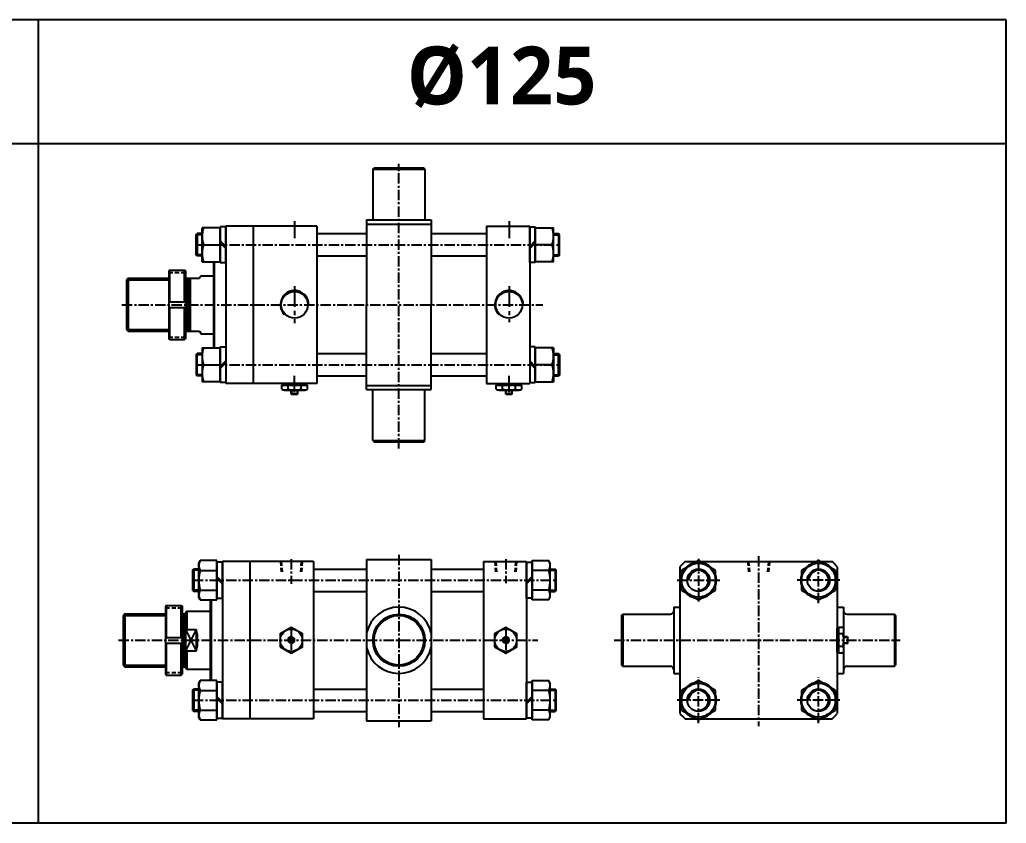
# Model space of a CAD drawing. Extents: x -819 to 5047, y 0 to 1986.
# Drawn here: x 3855 to 5047, y 1015 to 1986 of the extents above; entities that cross this region are included whole.
import ezdxf

# ---------------------------------------------------------------- set-up
doc = ezdxf.new("R2010")
doc.units = 0
doc.header["$LTSCALE"] = 10
doc.header["$MEASUREMENT"] = 0
for name, pattern in [('CENTER', [2, 1.25, -0.25, 0.25, -0.25]), ('CENTERX2', [4, 2.5, -0.5, 0.5, -0.5]), ('HIDDENX2', [0.75, 0.5, -0.25])]:
    doc.linetypes.add(name, pattern=pattern)
doc.layers.get('0').update_dxf_attribs({"linetype": 'CONTINUOUS'})
for name, color, linetype in [('CEN', 1, 'CENTERX2'), ('CENTER', 1, 'CENTER'), ('CL', 1, 'CENTER'), ('DIM', 2, 'CONTINUOUS'), ('HID', 2, 'HIDDENX2'), ('ML', 7, 'CONTINUOUS')]:
    doc.layers.add(name, color=color, linetype=linetype)
doc.styles.add('문자', font='romans.shx')

msp = doc.modelspace()

# ---------------------------------------------------------------- linework, layer by layer
for p, q in [((5047, 1986.4), (0, 1986.4)), ((3878, 1015.4), (3878, 1986.4)), ((5047, 1015.4), (5047, 1986.4)), ((5047, 1836.4), (0, 1836.4)), ((5047, 1015.4), (0, 1015.4))]:
    msp.add_line(p, q)
at = {"color": 7, "linetype": 'Continuous'}
for p, q in [((4171.7, 1540), (4171.7, 1545)), ((4171.7, 1545), (4178, 1545)), ((4172.7, 1545), (4172.7, 1547)), ((4172.7, 1547), (4201.9, 1547)), ((4174.9, 1539), (4199.7, 1539)), ((4178, 1545), (4202.9, 1545)), ((4179.5, 1540), (4179.5, 1545)), ((4183.3, 1539.3), (4183.3, 1539.3)), ((4183.3, 1534.5), (4183.3, 1539)), ((4191.3, 1534.5), (4191.3, 1539)), ((4195.1, 1540), (4195.1, 1545)), ((4201.9, 1545), (4201.9, 1547)), ((4202.9, 1540), (4202.9, 1545)), ((4430.7, 1540), (4430.7, 1545)), ((4430.7, 1545), (4437, 1545)), ((4431.7, 1545), (4431.7, 1547)), ((4431.7, 1547), (4460.9, 1547)), ((4433.9, 1539), (4458.7, 1539)), ((4437, 1545), (4461.9, 1545)), ((4438.5, 1540), (4438.5, 1545)), ((4442.3, 1539.3), (4442.3, 1539.3)), ((4442.3, 1534.5), (4442.3, 1539)), ((4450.3, 1534.5), (4450.3, 1539)), ((4454.1, 1540), (4454.1, 1545)), ((4460.9, 1545), (4460.9, 1547)), ((4461.9, 1540), (4461.9, 1545)), ((4183.3, 1534.5), (4183.8, 1534)), ((4191.3, 1534.5), (4183.3, 1534.5)), ((4183.8, 1534), (4190.8, 1534)), ((4191.3, 1534.5), (4190.8, 1534)), ((4442.3, 1534.5), (4442.8, 1534)), ((4450.3, 1534.5), (4442.3, 1534.5)), ((4442.8, 1534), (4449.8, 1534)), ((4450.3, 1534.5), (4449.8, 1534)), ((4849.8, 1252.2), (4844.8, 1252.2)), ((4844.8, 1227.4), (4844.8, 1252.2)), ((4842.8, 1222.1), (4842.8, 1251.2)), ((4844.8, 1251.2), (4842.8, 1251.2)), ((4849.8, 1244.4), (4844.8, 1244.4)), ((4850.8, 1224.2), (4850.8, 1249.1)), ((4855.3, 1240.6), (4850.8, 1240.6)), ((4855.3, 1240.6), (4855.8, 1240.1)), ((4855.3, 1240.6), (4855.3, 1232.6)), ((4855.8, 1233.1), (4855.8, 1240.1)), ((4849.8, 1228.9), (4844.8, 1228.9)), ((4850.5, 1232.6), (4850.5, 1232.6)), ((4855.3, 1232.6), (4850.8, 1232.6)), ((4855.3, 1232.6), (4855.8, 1233.1)), ((4844.8, 1222.1), (4842.8, 1222.1)), ((4844.8, 1221.1), (4844.8, 1227.4)), ((4849.8, 1221.1), (4844.8, 1221.1))]:
    msp.add_line(p, q, dxfattribs=at)
for points in [[(4169.8, 1228.8), (4183.3, 1221), (4196.8, 1228.8), (4196.8, 1244.4), (4183.3, 1252.2), (4169.8, 1244.4)], [(4428.8, 1228.8), (4442.3, 1221), (4455.8, 1228.8), (4455.8, 1244.4), (4442.3, 1252.2), (4428.8, 1244.4)], [(4181.9, 1239.1), (4180.4, 1236.6), (4181.9, 1234.1), (4184.7, 1234.1), (4186.2, 1236.6), (4184.7, 1239.1)], [(4440.9, 1239.1), (4439.4, 1236.6), (4440.9, 1234.1), (4443.7, 1234.1), (4445.2, 1236.6), (4443.7, 1239.1)]]:
    msp.add_lwpolyline(points, close=True, dxfattribs=at)
for centre, radius in [((4183.3, 1236.6), 13.5), ((4183.3, 1236.6), 3.5), ((4442.3, 1236.6), 13.5), ((4442.3, 1236.6), 3.5)]:
    msp.add_circle(centre, radius, dxfattribs=at)
for centre, radius, start, end in [((4174.9, 1544.7), 5.62, 235.6158, 270), ((4175.6, 1547.3), 8.22, 241.7006, 298.2994), ((4187.3, 1570.4), 31.3, 255.6172, 270.0141), ((4187.3, 1570.4), 31.3, 269.9859, 284.3828), ((4199, 1547.3), 8.22, 241.7006, 298.2994), ((4433.9, 1544.7), 5.62, 235.6158, 270), ((4434.6, 1547.3), 8.22, 241.7006, 298.2994), ((4446.3, 1570.4), 31.3, 255.6172, 270.0141), ((4446.3, 1570.4), 31.3, 269.9859, 284.3828), ((4458, 1547.3), 8.22, 241.7006, 298.2994), ((4842.6, 1248.3), 8.22, 331.7006, 28.2994), ((4819.4, 1236.7), 31.3, 359.9859, 14.3828), ((4819.4, 1236.6), 31.3, 345.6172, 0.0141), ((4842.6, 1225), 8.22, 331.7006, 28.2994)]:
    msp.add_arc(centre, radius, start, end, dxfattribs=at)
at = {"layer": 'CEN'}
for p, q in [((4187.3, 1743), (4187.3, 1722.6)), ((4446.3, 1743), (4446.3, 1722.6)), ((4187.3, 1664.6), (4187.3, 1619.7)), ((4446.3, 1664.4), (4446.3, 1621)), ((4187.3, 1536.3), (4187.3, 1556)), ((4446.3, 1536.3), (4446.3, 1556)), ((4183.3, 1249.9), (4183.3, 1223.3)), ((4442.3, 1249.9), (4442.3, 1223.3))]:
    msp.add_line(p, q, dxfattribs=at)
at = {"layer": 'CENTER'}
for p, q in [((4313.3, 1468.4), (4313.3, 1812.5)), ((4068.5, 1714.5), (4507.1, 1714.5)), ((3978.7, 1642), (4487.2, 1642)), ((4068.5, 1569.5), (4507.1, 1569.5)), ((4313.3, 1339.7), (4313.3, 1131.5)), ((4747.8, 1338.4), (4747.8, 1132.8)), ((4183.3, 1334.6), (4183.3, 1304.6)), ((4442.3, 1334.6), (4442.3, 1305.6)), ((4064.5, 1309.1), (4503.1, 1309.1)), ((3974.7, 1236.6), (4481.3, 1236.6)), ((4573.4, 1236.6), (4918.8, 1236.6)), ((4064.5, 1164.1), (4503.1, 1164.1))]:
    msp.add_line(p, q, dxfattribs=at)
at = {"layer": 'CL'}
for p, q in [((4675.3, 1334.8), (4675.3, 1283.5)), ((4649.6, 1309.1), (4700.9, 1309.1))]:
    msp.add_line(p, q, dxfattribs=at)
at = {"layer": 'DIM'}
for p, q in [((3984.3, 1672), (4035.3, 1672)), ((4055.3, 1672), (4057.3, 1672)), ((4057.3, 1672), (4059.3, 1673.2)), ((3984.3, 1612), (4035.3, 1612)), ((4055.3, 1612), (4057.3, 1612)), ((4057.3, 1612), (4059.3, 1610.9)), ((3980.3, 1266.6), (4031.3, 1266.6)), ((4051.3, 1266.6), (4053.3, 1266.6)), ((4053.3, 1266.6), (4055.3, 1267.8)), ((4068.3, 1249.6), (4055.3, 1223.7)), ((4055.3, 1249.6), (4068.3, 1223.7)), ((3980.3, 1206.6), (4031.3, 1206.6)), ((4051.3, 1206.6), (4053.3, 1206.6)), ((4053.3, 1206.6), (4055.3, 1205.5))]:
    msp.add_line(p, q, dxfattribs=at)
for centre in [(4187.3, 1642), (4446.3, 1642)]:
    msp.add_arc(centre, 17.2, 0, 223.5957, dxfattribs=at)
at = {"layer": 'HID'}
for p, q in [((4035.3, 1681), (4055.3, 1681)), ((4035.3, 1603), (4055.3, 1603)), ((4170.1, 1331.6), (4171.3, 1317.6)), ((4171.2, 1331.6), (4172.5, 1317.6)), ((4195.4, 1331.6), (4194.1, 1317.6)), ((4196.5, 1331.6), (4195.3, 1317.6)), ((4429.1, 1331.6), (4430.3, 1317.6)), ((4430.2, 1331.6), (4431.5, 1317.6)), ((4454.4, 1331.6), (4453.1, 1317.6)), ((4455.5, 1331.6), (4454.3, 1317.6)), ((4734.6, 1331.6), (4735.8, 1317.6)), ((4735.7, 1331.6), (4736.9, 1317.6)), ((4759.8, 1331.6), (4758.6, 1317.6)), ((4761, 1331.6), (4759.8, 1317.6)), ((4031.3, 1275.6), (4051.3, 1275.6)), ((4031.3, 1197.6), (4051.3, 1197.6))]:
    msp.add_line(p, q, dxfattribs=at)
at = {"layer": 'ML'}
for p, q in [((4281.8, 1806), (4283.3, 1807.5)), ((4281.8, 1806), (4281.8, 1744.5)), ((4281.8, 1806), (4344.8, 1806)), ((4283.3, 1807.5), (4343.3, 1807.5)), ((4343.3, 1807.5), (4344.8, 1806)), ((4344.8, 1806), (4344.8, 1744.5)), ((4274.3, 1744.5), (4352.3, 1744.5)), ((4274.3, 1744.5), (4274.3, 1642)), ((4352.3, 1744.5), (4352.3, 1642)), ((4075.5, 1694), (4075.5, 1735)), ((4097.5, 1735), (4075.5, 1735)), ((4097.5, 1736.2), (4097.5, 1692.9)), ((4104.3, 1736.2), (4097.5, 1736.2)), ((4097.5, 1694), (4097.5, 1735)), ((4104.3, 1737), (4104.3, 1547)), ((4214.3, 1737), (4104.3, 1737)), ((4104.3, 1692.9), (4104.3, 1736.2)), ((4137.3, 1737), (4137.3, 1547)), ((4214.3, 1737), (4214.3, 1547)), ((4274.3, 1739.5), (4352.3, 1739.5)), ((4419.3, 1737), (4471.3, 1737)), ((4419.3, 1737), (4419.3, 1547)), ((4471.3, 1737), (4471.3, 1547)), ((4471.3, 1692.9), (4471.3, 1736.2)), ((4471.3, 1736.2), (4478.1, 1736.2)), ((4478.1, 1736.2), (4478.1, 1692.9)), ((4478.1, 1694), (4478.1, 1735)), ((4478.1, 1735), (4500.1, 1735)), ((4500.1, 1694), (4500.1, 1735)), ((4068.5, 1727), (4069.5, 1728)), ((4068.5, 1702), (4068.5, 1727)), ((4075.5, 1728), (4069.5, 1728)), ((4069.5, 1728), (4069.5, 1701)), ((4097.5, 1719.1), (4104.3, 1712.3)), ((4097.5, 1716.8), (4104.3, 1710)), ((4104.3, 1727.8), (4104.3, 1701.2)), ((4214.3, 1728), (4274.3, 1728)), ((4352.3, 1728), (4419.3, 1728)), ((4478.1, 1719.1), (4471.3, 1712.3)), ((4478.1, 1716.8), (4471.3, 1710)), ((4500.1, 1728), (4506.1, 1728)), ((4507.1, 1727), (4506.1, 1728)), ((4506.1, 1728), (4506.1, 1701)), ((4507.1, 1702), (4507.1, 1727)), ((4077.3, 1714.5), (4097.5, 1714.5)), ((4498.3, 1714.5), (4478.1, 1714.5)), ((4068.5, 1702), (4069.5, 1701)), ((4075.5, 1701), (4069.5, 1701)), ((4075.5, 1694), (4097.5, 1694)), ((4089.3, 1694), (4089.3, 1590)), ((4090.3, 1694), (4090.3, 1590)), ((4097.5, 1692.9), (4104.3, 1692.9)), ((4214.3, 1701), (4274.3, 1701)), ((4352.3, 1701), (4419.3, 1701)), ((4478.1, 1692.9), (4471.3, 1692.9)), ((4500.1, 1694), (4478.1, 1694)), ((4500.1, 1701), (4506.1, 1701)), ((4507.1, 1702), (4506.1, 1701)), ((4036.3, 1684), (4035.3, 1683)), ((4035.3, 1683), (4035.3, 1601)), ((4036.3, 1684), (4054.3, 1684)), ((4036.3, 1684), (4036.3, 1645.5)), ((4054.3, 1684), (4055.3, 1683)), ((4054.3, 1645.5), (4054.3, 1684)), ((4055.3, 1683), (4055.3, 1601)), ((3986.3, 1674), (3984.3, 1672)), ((3984.3, 1672), (3984.3, 1612)), ((3986.3, 1674), (4035.3, 1674)), ((3986.3, 1674), (3986.3, 1610)), ((4055.3, 1675), (4055.3, 1609)), ((4055.3, 1674), (4072.3, 1674)), ((4057.3, 1674), (4057.3, 1610)), ((4059.3, 1674), (4059.3, 1610)), ((4061.3, 1674), (4061.3, 1642)), ((4074.3, 1677), (4072.3, 1674)), ((4074.3, 1677), (4089.3, 1677)), ((4035.3, 1645.5), (4055.3, 1645.5)), ((4035.3, 1638.5), (4055.3, 1638.5)), ((4036.3, 1638.5), (4036.3, 1600)), ((4054.3, 1600), (4054.3, 1638.5)), ((4061.3, 1642), (4061.3, 1610)), ((4274.3, 1539.5), (4274.3, 1642)), ((4352.3, 1539.5), (4352.3, 1642)), ((3984.3, 1612), (3986.3, 1610)), ((3986.3, 1610), (4035.3, 1610)), ((4055.3, 1610), (4072.3, 1610)), ((4072.3, 1610), (4074.3, 1607)), ((4036.3, 1600), (4035.3, 1601)), ((4036.3, 1600), (4054.3, 1600)), ((4054.3, 1600), (4055.3, 1601)), ((4074.3, 1607), (4089.3, 1607)), ((4075.5, 1590), (4075.5, 1549)), ((4075.5, 1590), (4097.5, 1590)), ((4097.5, 1547.9), (4097.5, 1591.2)), ((4097.5, 1591.2), (4104.3, 1591.2)), ((4097.5, 1590), (4097.5, 1549)), ((4104.3, 1591.2), (4104.3, 1547.9)), ((4478.1, 1591.2), (4471.3, 1591.2)), ((4471.3, 1591.2), (4471.3, 1547.9)), ((4478.1, 1547.9), (4478.1, 1591.2)), ((4500.1, 1590), (4478.1, 1590)), ((4478.1, 1590), (4478.1, 1549)), ((4500.1, 1590), (4500.1, 1549)), ((4068.5, 1582), (4069.5, 1583)), ((4068.5, 1582), (4068.5, 1557)), ((4075.5, 1583), (4069.5, 1583)), ((4069.5, 1556), (4069.5, 1583)), ((4097.5, 1567.3), (4104.3, 1574.1)), ((4104.3, 1582.8), (4104.3, 1556.2)), ((4214.3, 1583), (4274.3, 1583)), ((4352.3, 1583), (4419.3, 1583)), ((4478.1, 1567.3), (4471.3, 1574.1)), ((4500.1, 1583), (4506.1, 1583)), ((4507.1, 1582), (4506.1, 1583)), ((4506.1, 1556), (4506.1, 1583)), ((4507.1, 1582), (4507.1, 1557)), ((4077.3, 1569.5), (4097.5, 1569.5)), ((4097.5, 1565), (4104.3, 1571.8)), ((4478.1, 1565), (4471.3, 1571.8)), ((4498.3, 1569.5), (4478.1, 1569.5)), ((4068.5, 1557), (4069.5, 1556)), ((4075.5, 1556), (4069.5, 1556)), ((4214.3, 1556), (4274.3, 1556)), ((4352.3, 1556), (4419.3, 1556)), ((4500.1, 1556), (4506.1, 1556)), ((4507.1, 1557), (4506.1, 1556)), ((4097.5, 1549), (4075.5, 1549)), ((4104.3, 1547.9), (4097.5, 1547.9)), ((4214.3, 1547), (4104.3, 1547)), ((4274.3, 1544.5), (4352.3, 1544.5)), ((4274.3, 1539.5), (4352.3, 1539.5)), ((4281.8, 1478), (4281.8, 1539.5)), ((4344.8, 1478), (4344.8, 1539.5)), ((4419.3, 1547), (4471.3, 1547)), ((4471.3, 1547.9), (4478.1, 1547.9)), ((4478.1, 1549), (4500.1, 1549)), ((4281.8, 1478), (4283.3, 1476.5)), ((4281.8, 1478), (4344.8, 1478)), ((4343.3, 1476.5), (4344.8, 1478)), ((4283.3, 1476.5), (4343.3, 1476.5)), ((4071.5, 1329.6), (4073.3, 1332.8)), ((4071.5, 1288.6), (4071.5, 1329.6)), ((4093.5, 1332.8), (4073.3, 1332.8)), ((4093.5, 1285.5), (4093.5, 1332.8)), ((4093.5, 1330.8), (4093.5, 1287.5)), ((4100.3, 1330.8), (4093.5, 1330.8)), ((4100.3, 1331.6), (4100.3, 1141.6)), ((4210.3, 1331.6), (4100.3, 1331.6)), ((4100.3, 1287.5), (4100.3, 1330.8)), ((4133.3, 1331.6), (4133.3, 1141.6)), ((4210.3, 1331.6), (4210.3, 1141.6)), ((4274.3, 1334.1), (4352.3, 1334.1)), ((4274.3, 1334.1), (4274.3, 1139.1)), ((4352.3, 1334.1), (4352.3, 1139.1)), ((4415.3, 1331.6), (4467.3, 1331.6)), ((4415.3, 1331.6), (4415.3, 1141.6)), ((4467.3, 1331.6), (4467.3, 1141.6)), ((4467.3, 1287.5), (4467.3, 1330.8)), ((4467.3, 1330.8), (4474.1, 1330.8)), ((4474.1, 1285.5), (4474.1, 1332.8)), ((4474.1, 1332.8), (4494.3, 1332.8)), ((4474.1, 1330.8), (4474.1, 1287.5)), ((4496.1, 1329.6), (4494.3, 1332.8)), ((4496.1, 1288.6), (4496.1, 1329.6)), ((4652.8, 1325.4), (4652.8, 1147.9)), ((4675.3, 1332.8), (4654.8, 1321)), ((4659, 1331.6), (4836.5, 1331.6)), ((4695.8, 1321), (4675.3, 1332.8)), ((4820.3, 1332.8), (4799.8, 1321)), ((4840.8, 1321), (4820.3, 1332.8)), ((4842.8, 1325.4), (4842.8, 1147.9)), ((4064.5, 1321.6), (4065.5, 1322.6)), ((4064.5, 1296.6), (4064.5, 1321.6)), ((4071.5, 1322.6), (4065.5, 1322.6)), ((4065.5, 1322.6), (4065.5, 1295.6)), ((4073.3, 1321), (4093.5, 1321)), ((4093.5, 1313.7), (4100.3, 1306.9)), ((4093.5, 1311.4), (4100.3, 1304.6)), ((4210.3, 1322.6), (4274.3, 1322.6)), ((4352.3, 1322.6), (4415.3, 1322.6)), ((4474.1, 1313.7), (4467.3, 1306.9)), ((4474.1, 1311.4), (4467.3, 1304.6)), ((4494.3, 1321), (4474.1, 1321)), ((4496.1, 1322.6), (4502.1, 1322.6)), ((4503.1, 1321.6), (4502.1, 1322.6)), ((4502.1, 1322.6), (4502.1, 1295.6)), ((4503.1, 1296.6), (4503.1, 1321.6)), ((4654.8, 1321), (4654.8, 1297.3)), ((4695.8, 1297.3), (4695.8, 1321)), ((4799.8, 1321), (4799.8, 1297.3)), ((4840.8, 1297.3), (4840.8, 1321)), ((4064.5, 1296.6), (4065.5, 1295.6)), ((4071.5, 1295.6), (4065.5, 1295.6)), ((4073.3, 1285.5), (4071.5, 1288.6)), ((4073.3, 1297.3), (4093.5, 1297.3)), ((4093.5, 1287.5), (4100.3, 1287.5)), ((4210.3, 1295.6), (4274.3, 1295.6)), ((4352.3, 1295.6), (4415.3, 1295.6)), ((4474.1, 1287.5), (4467.3, 1287.5)), ((4494.3, 1297.3), (4474.1, 1297.3)), ((4494.3, 1285.5), (4496.1, 1288.6)), ((4496.1, 1295.6), (4502.1, 1295.6)), ((4503.1, 1296.6), (4502.1, 1295.6)), ((4654.8, 1297.3), (4675.3, 1285.5)), ((4675.3, 1285.5), (4695.8, 1297.3)), ((4799.8, 1297.3), (4820.3, 1285.5)), ((4820.3, 1285.5), (4840.8, 1297.3)), ((4032.3, 1278.6), (4031.3, 1277.6)), ((4031.3, 1277.6), (4031.3, 1195.6)), ((4032.3, 1278.6), (4050.3, 1278.6)), ((4032.3, 1278.6), (4032.3, 1240.1)), ((4050.3, 1278.6), (4051.3, 1277.6)), ((4050.3, 1240.1), (4050.3, 1278.6)), ((4051.3, 1277.6), (4051.3, 1195.6)), ((4073.3, 1285.5), (4093.5, 1285.5)), ((4085.3, 1285.5), (4085.3, 1187.8)), ((4086.3, 1285.5), (4086.3, 1187.8)), ((4494.3, 1285.5), (4474.1, 1285.5)), ((4645.3, 1276.6), (4652.8, 1276.6)), ((4645.3, 1276.6), (4645.3, 1196.6)), ((4842.8, 1276.6), (4850.3, 1276.6)), ((4850.3, 1276.6), (4850.3, 1251.2)), ((3982.3, 1268.6), (3980.3, 1266.6)), ((3980.3, 1266.6), (3980.3, 1206.6)), ((3982.3, 1268.6), (4031.3, 1268.6)), ((3982.3, 1268.6), (3982.3, 1204.6)), ((4051.3, 1269.6), (4051.3, 1203.6)), ((4051.3, 1268.6), (4055.3, 1268.6)), ((4053.3, 1268.6), (4053.3, 1204.6)), ((4057.3, 1271.6), (4055.3, 1269.6)), ((4055.3, 1269.6), (4055.3, 1203.6)), ((4057.3, 1271.6), (4085.3, 1271.6)), ((4057.3, 1271.6), (4057.3, 1249.6)), ((4582.3, 1266.6), (4583.8, 1268.1)), ((4582.3, 1266.6), (4582.3, 1206.6)), ((4583.8, 1268.1), (4641.3, 1268.1)), ((4583.8, 1268.1), (4583.8, 1205.1)), ((4854.3, 1268.1), (4911.8, 1268.1)), ((4911.8, 1268.1), (4913.3, 1266.6)), ((4911.8, 1268.1), (4911.8, 1205.1)), ((4913.3, 1266.6), (4913.3, 1206.6)), ((4031.3, 1240.1), (4051.3, 1240.1)), ((4055.3, 1249.6), (4068.3, 1249.6)), ((4068.3, 1249.6), (4068.3, 1223.7)), ((4031.3, 1233.1), (4051.3, 1233.1)), ((4032.3, 1233.1), (4032.3, 1194.6)), ((4050.3, 1194.6), (4050.3, 1233.1)), ((4055.3, 1223.7), (4068.3, 1223.7)), ((4057.3, 1223.7), (4057.3, 1201.6)), ((4850.3, 1222.1), (4850.3, 1196.6)), ((3980.3, 1206.6), (3982.3, 1204.6)), ((3982.3, 1204.6), (4031.3, 1204.6)), ((4051.3, 1204.6), (4055.3, 1204.6)), ((4582.3, 1206.6), (4583.8, 1205.1)), ((4583.8, 1205.1), (4641.3, 1205.1)), ((4854.3, 1205.1), (4911.8, 1205.1)), ((4911.8, 1205.1), (4913.3, 1206.6)), ((4032.3, 1194.6), (4031.3, 1195.6)), ((4032.3, 1194.6), (4050.3, 1194.6)), ((4050.3, 1194.6), (4051.3, 1195.6)), ((4055.3, 1203.6), (4057.3, 1201.6)), ((4057.3, 1201.6), (4085.3, 1201.6)), ((4645.3, 1196.6), (4652.8, 1196.6)), ((4842.8, 1196.6), (4850.3, 1196.6)), ((4071.5, 1184.6), (4073.3, 1187.8)), ((4071.5, 1143.6), (4071.5, 1184.6)), ((4093.5, 1187.8), (4073.3, 1187.8)), ((4093.5, 1140.5), (4093.5, 1187.8)), ((4093.5, 1185.8), (4093.5, 1142.5)), ((4100.3, 1185.8), (4093.5, 1185.8)), ((4100.3, 1142.5), (4100.3, 1185.8)), ((4467.3, 1142.5), (4467.3, 1185.8)), ((4467.3, 1185.8), (4474.1, 1185.8)), ((4474.1, 1140.5), (4474.1, 1187.8)), ((4474.1, 1187.8), (4494.3, 1187.8)), ((4474.1, 1185.8), (4474.1, 1142.5)), ((4496.1, 1184.6), (4494.3, 1187.8)), ((4496.1, 1143.6), (4496.1, 1184.6)), ((4675.3, 1187.8), (4654.8, 1176)), ((4695.8, 1176), (4675.3, 1187.8)), ((4820.3, 1187.8), (4799.8, 1176)), ((4840.8, 1176), (4820.3, 1187.8)), ((4064.5, 1176.6), (4065.5, 1177.6)), ((4064.5, 1151.6), (4064.5, 1176.6)), ((4071.5, 1177.6), (4065.5, 1177.6)), ((4065.5, 1177.6), (4065.5, 1150.6)), ((4073.3, 1176), (4093.5, 1176)), ((4093.5, 1168.7), (4100.3, 1161.9)), ((4210.3, 1177.6), (4274.3, 1177.6)), ((4352.3, 1177.6), (4415.3, 1177.6)), ((4474.1, 1168.7), (4467.3, 1161.9)), ((4494.3, 1176), (4474.1, 1176)), ((4496.1, 1177.6), (4502.1, 1177.6)), ((4503.1, 1176.6), (4502.1, 1177.6)), ((4502.1, 1177.6), (4502.1, 1150.6)), ((4503.1, 1151.6), (4503.1, 1176.6)), ((4654.8, 1176), (4654.8, 1152.3)), ((4695.8, 1152.3), (4695.8, 1176)), ((4799.8, 1176), (4799.8, 1152.3)), ((4840.8, 1152.3), (4840.8, 1176)), ((4093.5, 1166.4), (4100.3, 1159.6)), ((4474.1, 1166.4), (4467.3, 1159.6)), ((4064.5, 1151.6), (4065.5, 1150.6)), ((4071.5, 1150.6), (4065.5, 1150.6)), ((4073.3, 1152.3), (4093.5, 1152.3)), ((4210.3, 1150.6), (4274.3, 1150.6)), ((4352.3, 1150.6), (4415.3, 1150.6)), ((4494.3, 1152.3), (4474.1, 1152.3)), ((4496.1, 1150.6), (4502.1, 1150.6)), ((4503.1, 1151.6), (4502.1, 1150.6)), ((4654.8, 1152.3), (4675.3, 1140.5)), ((4675.3, 1140.5), (4695.8, 1152.3)), ((4799.8, 1152.3), (4820.3, 1140.5)), ((4820.3, 1140.5), (4840.8, 1152.3)), ((4073.3, 1140.5), (4071.5, 1143.6)), ((4073.3, 1140.5), (4093.5, 1140.5)), ((4093.5, 1142.5), (4100.3, 1142.5)), ((4210.3, 1141.6), (4100.3, 1141.6)), ((4274.3, 1139.1), (4352.3, 1139.1)), ((4415.3, 1141.6), (4467.3, 1141.6)), ((4474.1, 1142.5), (4467.3, 1142.5)), ((4494.3, 1140.5), (4474.1, 1140.5)), ((4494.3, 1140.5), (4496.1, 1143.6)), ((4659, 1141.6), (4836.5, 1141.6))]:
    msp.add_line(p, q, dxfattribs=at)
at = {"layer": 'ML', "color": 2}
for p, q in [((4075.5, 1726.5), (4068.5, 1726.5)), ((4500.1, 1726.5), (4507.1, 1726.5)), ((4075.5, 1702.5), (4068.5, 1702.5)), ((4500.1, 1702.5), (4507.1, 1702.5)), ((4075.5, 1581.5), (4068.5, 1581.5)), ((4500.1, 1581.5), (4507.1, 1581.5)), ((4075.5, 1557.5), (4068.5, 1557.5)), ((4500.1, 1557.5), (4507.1, 1557.5)), ((4183.8, 1539.2), (4183.8, 1539.2)), ((4183.8, 1534), (4183.8, 1539)), ((4190.8, 1534), (4190.8, 1539)), ((4442.8, 1539.2), (4442.8, 1539.2)), ((4442.8, 1534), (4442.8, 1539)), ((4449.8, 1534), (4449.8, 1539)), ((4071.5, 1321.1), (4064.5, 1321.1)), ((4496.1, 1321.1), (4503.1, 1321.1)), ((4071.5, 1297.1), (4064.5, 1297.1)), ((4496.1, 1297.1), (4503.1, 1297.1)), ((4855.8, 1240.1), (4850.8, 1240.1)), ((4850.6, 1233.1), (4850.6, 1233.1)), ((4855.8, 1233.1), (4850.8, 1233.1)), ((4071.5, 1176.1), (4064.5, 1176.1)), ((4496.1, 1176.1), (4503.1, 1176.1)), ((4071.5, 1152.1), (4064.5, 1152.1)), ((4496.1, 1152.1), (4503.1, 1152.1))]:
    msp.add_line(p, q, dxfattribs=at)
at = {"layer": 'ML', "color": 1, "linetype": 'CENTER'}
for p, q in [((4820.3, 1281.5), (4820.3, 1336.8)), ((4845.9, 1309.1), (4794.6, 1309.1)), ((4675.3, 1136.5), (4675.3, 1191.8)), ((4820.3, 1136.5), (4820.3, 1191.8)), ((4700.9, 1164.1), (4649.6, 1164.1)), ((4845.9, 1164.1), (4794.6, 1164.1))]:
    msp.add_line(p, q, dxfattribs=at)
at = {"layer": 'ML'}
for centre, radius in [((4187.3, 1642), 16.1), ((4446.3, 1642), 16.1), ((4675.3, 1309.1), 20.5), ((4820.3, 1309.1), 20.5), ((4675.3, 1309.1), 13.5), ((4820.3, 1309.1), 13.5), ((4313.3, 1236.6), 31.5), ((4313.3, 1236.6), 30), ((4675.3, 1164.1), 20.5), ((4820.3, 1164.1), 20.5), ((4675.3, 1164.1), 13.5), ((4820.3, 1164.1), 13.5)]:
    msp.add_circle(centre, radius, dxfattribs=at)
for centre, radius, start, end in [((4105.1, 1724.8), 29.6, 159.7297, 200.2703), ((4470.5, 1724.8), 29.6, 339.7297, 20.2703), ((4105.1, 1704.3), 29.6, 159.7297, 200.2703), ((4470.5, 1704.3), 29.6, 339.7297, 20.2703), ((4105.1, 1579.8), 29.6, 159.7297, 200.2703), ((4470.5, 1579.8), 29.6, 339.7297, 20.2703), ((4105.1, 1559.3), 29.6, 159.7297, 200.2703), ((4470.5, 1559.3), 29.6, 339.7297, 20.2703), ((4082, 1326.9), 10.5, 145.591, 214.409), ((4485.6, 1326.9), 10.5, 325.591, 34.409), ((4747.8, 1236.6), 130, 133.0491, 136.9509), ((4675.3, 1309.1), 21.6, 101.2452, 138.7522), ((4675.3, 1309.1), 21.6, 41.2478, 78.7548), ((4820.3, 1309.1), 21.6, 101.2452, 138.7522), ((4820.3, 1309.1), 21.6, 41.2478, 78.7548), ((4747.8, 1236.6), 130, 43.0491, 46.9509), ((4112.5, 1308.9), 41, 162.8014, 179.5998), ((4455.1, 1308.9), 41, 0.4002, 17.1986), ((4675.3, 1309.1), 21.6, 161.2415, 198.7585), ((4675.3, 1309.1), 21.6, 341.2415, 18.7585), ((4820.3, 1309.1), 21.6, 161.2415, 198.7585), ((4820.3, 1309.1), 21.6, 341.2415, 18.7585), ((4112.5, 1309.4), 41, 180.4002, 197.1986), ((4455.1, 1309.4), 41, 342.8014, 359.5998), ((4082, 1291.4), 10.5, 145.591, 214.409), ((4485.6, 1291.4), 10.5, 325.591, 34.409), ((4675.3, 1309.1), 21.6, 221.2478, 258.7548), ((4675.3, 1309.1), 21.6, 281.2452, 318.7522), ((4820.3, 1309.1), 21.6, 221.2478, 258.7548), ((4820.3, 1309.1), 21.6, 281.2452, 318.7522), ((4313.3, 1236.6), 40, 12.8386, 167.1614), ((4641.3, 1272.1), 4, 270, 0), ((4854.3, 1272.1), 4, 180, 270), ((4027.1, 1236.6), 43.2, 342.4949, 17.5051), ((4313.3, 1236.6), 40, 192.8386, 347.1614), ((4641.3, 1201.1), 4, 0, 90), ((4854.3, 1201.1), 4, 90, 180), ((4082, 1181.9), 10.5, 145.591, 214.409), ((4485.6, 1181.9), 10.5, 325.591, 34.409), ((4675.3, 1164.1), 21.6, 101.2452, 138.7522), ((4675.3, 1164.1), 21.6, 41.2478, 78.7548), ((4820.3, 1164.1), 21.6, 101.2452, 138.7522), ((4820.3, 1164.1), 21.6, 41.2478, 78.7548), ((4112.5, 1163.9), 41, 162.8014, 179.5998), ((4455.1, 1163.9), 41, 0.4002, 17.1986), ((4675.3, 1164.1), 21.6, 161.2415, 198.7585), ((4675.3, 1164.1), 21.6, 341.2415, 18.7585), ((4820.3, 1164.1), 21.6, 161.2415, 198.7585), ((4820.3, 1164.1), 21.6, 341.2415, 18.7585), ((4112.5, 1164.4), 41, 180.4002, 197.1986), ((4455.1, 1164.4), 41, 342.8014, 359.5998), ((4082, 1146.4), 10.5, 145.591, 214.409), ((4485.6, 1146.4), 10.5, 325.591, 34.409), ((4747.8, 1236.6), 130, 223.0491, 226.9509), ((4675.3, 1164.1), 21.6, 221.2478, 258.7548), ((4675.3, 1164.1), 21.6, 281.2452, 318.7522), ((4820.3, 1164.1), 21.6, 221.2478, 258.7548), ((4820.3, 1164.1), 21.6, 281.2452, 318.7522), ((4747.8, 1236.6), 130, 313.0491, 316.9509)]:
    msp.add_arc(centre, radius, start, end, dxfattribs=at)
at = {"layer": 'ML', "color": 2}
for centre, radius in [((4675.3, 1309.1), 12), ((4820.3, 1309.1), 12), ((4183.3, 1236.6), 4), ((4442.3, 1236.6), 4), ((4675.3, 1164.1), 12), ((4820.3, 1164.1), 12)]:
    msp.add_arc(centre, radius, 270, 180, dxfattribs=at)

# ---------------------------------------------------------------- texts
at = {"insert": (4322.9, 1954), "char_height": 70, "attachment_point": 1, "style": '문자'}
msp.add_mtext_dynamic_manual_height_columns('{\\fMalgun Gothic|b1|i0|c129|p50;%%C125}', width=124.533, gutter_width=16, heights=[-75.6], dxfattribs=at)

doc.saveas('drawing.dxf')
